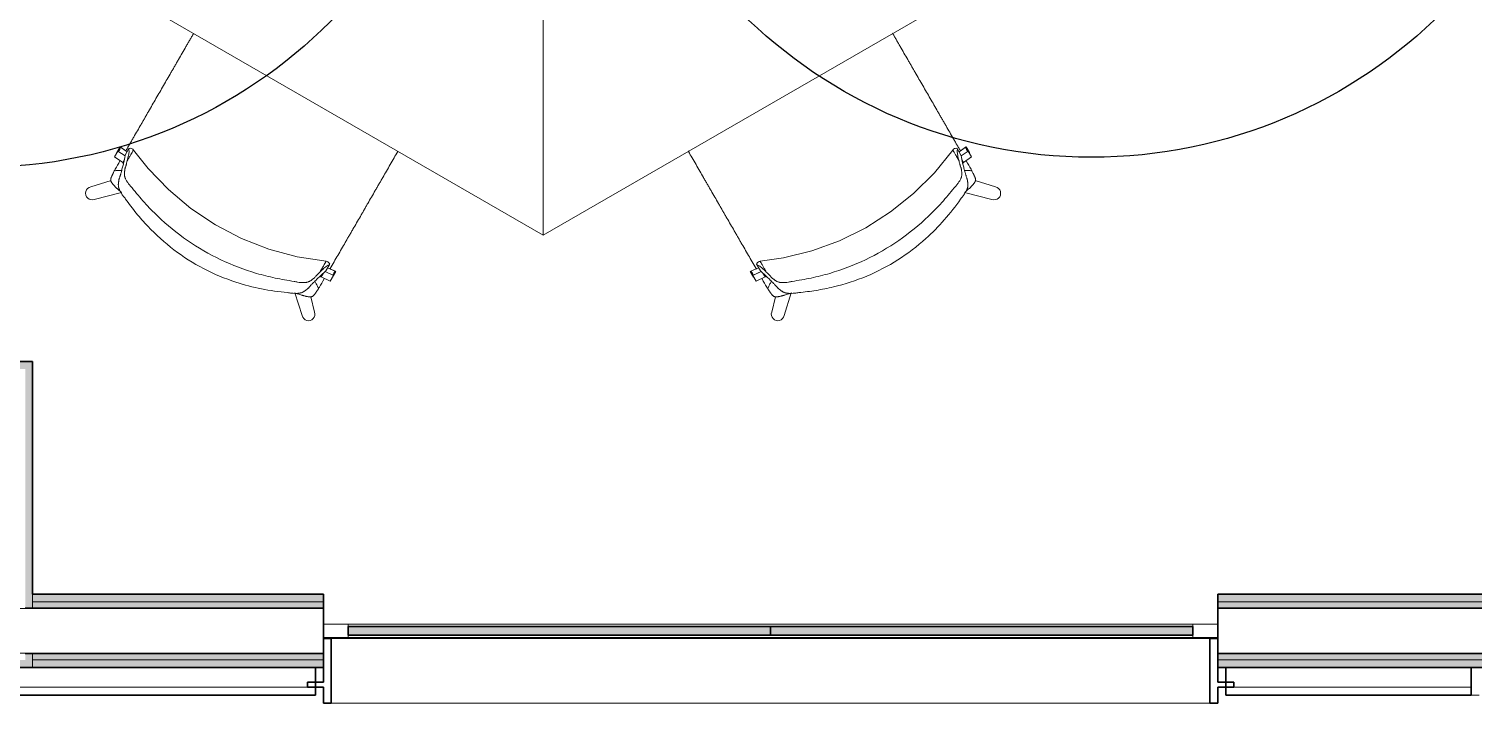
# Model space of a CAD drawing. Header units: millimetres. Extents: x 155920 to 295199, y -4084 to 97293.
# Drawn here: x 170246 to 173152, y 15039 to 16395 of the extents above; entities that cross this region are included whole.
import ezdxf

# ---------------------------------------------------------------- set-up
doc = ezdxf.new("R2010")
doc.units = ezdxf.units.MM
doc.header["$MEASUREMENT"] = 0
for name, color, linetype, lineweight in [('A-GLAZ-CURT', 7, 'CONTINUOUS', 9), ('A-GLAZ-CWMG', 7, 'CONTINUOUS', 9), ('A-WALL', 7, 'CONTINUOUS', 9), ('A-WALL-PATT', 7, 'CONTINUOUS', 25), ('I-FURN', 8, 'CONTINUOUS', 9), ('I-WALL', 7, 'CONTINUOUS', 9)]:
    doc.layers.add(name, color=color, linetype=linetype, lineweight=lineweight)
doc.layers.add('Social Distancing', color=7, linetype='CONTINUOUS')

msp = doc.modelspace()

# ---------------------------------------------------------------- hatches: boundary and pattern name
at = {"layer": 'A-GLAZ-CURT'}
for points in [[(171738.1, 15175.3), (171738.1, 15192.8), (170888.1, 15192.8), (170888.1, 15175.3), (171094.4, 15175.3)], [(172588.1, 15175.3), (172588.1, 15192.8), (171738.1, 15192.8), (171738.1, 15175.3), (171944.4, 15175.3)]]:
    msp.add_hatch(color=256, dxfattribs=at).paths.add_polyline_path(points, flags=0)
at = {"layer": 'A-WALL-PATT', "lineweight": 5}
msp.add_hatch(color=256, dxfattribs=at).paths.add_polyline_path([(170238.1, 15711.1), (170253.1, 15711.1), (170253.1, 15726.1), (165708.1, 15726.1), (165708.1, 15711.1), (169898.4, 15711.1)], flags=0)
at = {"layer": 'A-WALL-PATT', "lineweight": 9}
h = msp.add_hatch(color=256, dxfattribs=at)
h.paths.add_polyline_path([(170253.1, 15125.5), (170253.1, 15138), (170238.1, 15138), (170238.1, 15125.5)], flags=0)
h.paths.add_polyline_path([(170253.1, 15230), (170253.1, 15711.1), (170238.1, 15711.1), (170238.1, 15230)], flags=0)
at = {"layer": 'A-WALL-PATT', "lineweight": 5}
h = msp.add_hatch(color=256, dxfattribs=at)
h.paths.add_polyline_path([(175194.7, 15242.5), (175194.7, 15257.5), (172638.1, 15257.5), (172638.1, 15242.5), (174981.5, 15242.5)], flags=0)
h.paths.add_polyline_path([(170496.4, 15242.5), (170838.1, 15242.5), (170838.1, 15257.5), (170253.1, 15257.5), (170253.1, 15242.5)], flags=0)
h = msp.add_hatch(color=256, dxfattribs=at)
h.paths.add_polyline_path([(174682.5, 15230), (175194.7, 15230), (175194.7, 15242.5), (172638.1, 15242.5), (172638.1, 15230)], flags=0)
h.paths.add_polyline_path([(170838.1, 15230), (170838.1, 15242.5), (170253.1, 15242.5), (170253.1, 15230), (170496.4, 15230)], flags=0)
at = {"layer": 'A-WALL-PATT', "lineweight": 9}
msp.add_hatch(color=256, dxfattribs=at).paths.add_polyline_path([(166310.3, 15110.5), (170253.1, 15110.5), (170253.1, 15125.5), (165708.1, 15125.5), (165708.1, 15110.5), (166011.3, 15110.5)], flags=0)
at = {"layer": 'A-WALL-PATT', "lineweight": 5}
h = msp.add_hatch(color=256, dxfattribs=at)
h.paths.add_polyline_path([(174981.5, 15125.5), (175194.7, 15125.5), (175194.7, 15138), (172638.1, 15138), (172638.1, 15125.5), (174682.5, 15125.5)], flags=0)
h.paths.add_polyline_path([(170496.4, 15125.5), (170838.1, 15125.5), (170838.1, 15138), (170253.1, 15138), (170253.1, 15125.5)], flags=0)
at = {"layer": 'A-WALL-PATT', "lineweight": 9}
h = msp.add_hatch(color=256, dxfattribs=at)
h.paths.add_polyline_path([(174682.5, 15110.5), (175194.7, 15110.5), (175194.7, 15125.5), (172638.1, 15125.5), (172638.1, 15110.5)], flags=0)
h.paths.add_polyline_path([(170838.1, 15110.5), (170838.1, 15125.5), (170253.1, 15125.5), (170253.1, 15110.5), (170496.4, 15110.5)], flags=0)

# ---------------------------------------------------------------- linework, layer by layer
at = {"layer": 'A-GLAZ-CURT', "lineweight": 30}
for p, q in [((171738.1, 15192.8), (170888.1, 15192.8)), ((170888.1, 15192.8), (170888.1, 15175.3)), ((170888.1, 15175.3), (171738.1, 15175.3)), ((171738.1, 15175.3), (171738.1, 15192.8)), ((172588.1, 15192.8), (171738.1, 15192.8)), ((171738.1, 15192.8), (171738.1, 15175.3)), ((171738.1, 15175.3), (172588.1, 15175.3)), ((172588.1, 15175.3), (172588.1, 15192.8))]:
    msp.add_line(p, q, dxfattribs=at)
at = {"layer": 'A-GLAZ-CWMG', "lineweight": 20}
for p, q in [((170888.1, 15197.5), (170838.1, 15197.5)), ((170838.1, 15197.5), (170838.1, 15170.5)), ((170888.1, 15170.5), (170888.1, 15197.5)), ((170838.1, 15170.5), (170888.1, 15170.5))]:
    msp.add_line(p, q, dxfattribs=at)
at = {"layer": 'A-GLAZ-CWMG'}
for p, q in [((171738.1, 15197.5), (170888.1, 15197.5)), ((172588.1, 15197.5), (171738.1, 15197.5)), ((171738.1, 15170.5), (170888.1, 15170.5)), ((172588.1, 15170.5), (171738.1, 15170.5))]:
    msp.add_line(p, q, dxfattribs=at)
at = {"layer": 'A-GLAZ-CWMG', "lineweight": 20, "extrusion": (0, 0, -1)}
for p, q in [((172638.1, 15197.5), (172588.1, 15197.5)), ((172588.1, 15197.5), (172588.1, 15170.5)), ((172638.1, 15170.5), (172638.1, 15197.5)), ((172588.1, 15170.5), (172638.1, 15170.5))]:
    msp.add_line(p, q, dxfattribs=at)
at = {"layer": 'A-WALL'}
for p, q in [((170238.1, 15230), (170253.1, 15230)), ((170253.1, 15257.5), (170253.1, 15242.5)), ((170838.1, 15242.5), (170253.1, 15242.5)), ((170253.1, 15242.5), (170253.1, 15230)), ((170838.1, 15230), (170253.1, 15230)), ((175194.7, 15242.5), (172638.1, 15242.5)), ((175194.7, 15230), (172638.1, 15230)), ((170223.1, 15229), (170253.1, 15229)), ((170838.1, 15229), (170253.1, 15229)), ((175194.7, 15229), (172638.1, 15229)), ((170854.1, 15168.5), (172622.1, 15168.5)), ((170223.1, 15139), (170253.1, 15139)), ((170238.1, 15138), (170253.1, 15138)), ((170838.1, 15139), (170253.1, 15139)), ((170838.1, 15138), (170253.1, 15138)), ((170253.1, 15138), (170253.1, 15125.5)), ((170253.1, 15110.5), (170253.1, 15125.5)), ((170838.1, 15125.5), (170253.1, 15125.5)), ((170253.1, 15125.5), (170253.1, 15110.5)), ((175194.7, 15139), (172638.1, 15139)), ((175194.7, 15138), (172638.1, 15138)), ((175194.7, 15125.5), (172638.1, 15125.5)), ((170822.1, 15070.5), (170148.3, 15070.5)), ((173148.3, 15070.5), (172654.1, 15070.5)), ((170854.1, 15038.5), (172622.1, 15038.5))]:
    msp.add_line(p, q, dxfattribs=at)
at = {"layer": 'A-WALL', "lineweight": 30}
for p, q in [((170854.1, 15168.5), (170838.1, 15168.5)), ((170838.1, 15168.5), (170838.1, 15080.5)), ((170854.1, 15038.5), (170854.1, 15168.5)), ((172638.1, 15168.5), (172622.1, 15168.5)), ((172622.1, 15168.5), (172622.1, 15038.5)), ((172638.1, 15080.5), (172638.1, 15168.5)), ((170838.1, 15080.5), (170806.1, 15080.5)), ((170806.1, 15080.5), (170806.1, 15070.5)), ((170806.1, 15070.5), (170838.1, 15070.5)), ((170838.1, 15070.5), (170838.1, 15038.5)), ((172670.1, 15080.5), (172638.1, 15080.5)), ((172638.1, 15038.5), (172638.1, 15070.5)), ((172638.1, 15070.5), (172670.1, 15070.5)), ((172670.1, 15070.5), (172670.1, 15080.5)), ((170838.1, 15038.5), (170854.1, 15038.5)), ((172622.1, 15038.5), (172638.1, 15038.5))]:
    msp.add_line(p, q, dxfattribs=at)
at = {"layer": 'I-FURN'}
for p, q in [((171280.3, 15979.8), (171280.3, 16784.5)), ((171280.3, 16784.5), (171280.3, 15979.8)), ((170284.3, 16554.8), (171280.3, 15979.8)), ((171280.3, 15979.8), (172276.2, 16554.9)), ((170418.1, 16137.8), (170424.7, 16149.3)), ((170434.6, 16126.6), (170418.1, 16137.8)), ((170429.3, 16157.9), (170422.6, 16146.3)), ((170424.7, 16149.3), (170439.2, 16139.6)), ((170443.2, 16147.5), (170429.3, 16157.9)), ((170443.2, 16147.6), (170430.1, 16157.4)), ((170437.6, 16131.7), (170434.6, 16126.6)), ((170439.5, 16141.1), (170446.3, 16152.9)), ((170449.5, 16154.9), (170447.3, 16154.7)), ((170451.7, 16154.5), (170449.5, 16154.9)), ((170453.1, 16153.9), (170451.7, 16154.5)), ((170454.7, 16152.9), (170453.1, 16153.9)), ((170456, 16151.5), (170454.7, 16152.9)), ((170485.3, 16114.4), (170456, 16151.5)), ((172104.8, 16151.5), (172067.7, 16105.5)), ((172106.3, 16153), (172104.8, 16151.5)), ((172108.3, 16154.2), (172106.3, 16153)), ((172109.7, 16154.6), (172108.3, 16154.2)), ((172111.6, 16154.9), (172109.7, 16154.6)), ((172113.5, 16154.7), (172111.6, 16154.9)), ((172114.5, 16152.9), (172121.3, 16141.1)), ((172131.5, 16157.9), (172117.6, 16147.5)), ((172130.7, 16157.4), (172117.6, 16147.6)), ((172121.6, 16139.6), (172136, 16149.3)), ((172126.1, 16126.6), (172123.2, 16131.7)), ((172142.7, 16137.8), (172126.1, 16126.6)), ((172138.1, 16146.3), (172131.5, 16157.9)), ((172136, 16149.3), (172142.7, 16137.8)), ((170436.9, 16128.7), (170435.4, 16126.1)), ((170526.3, 16071.8), (170485.3, 16114.4)), ((172067.7, 16105.5), (172025.8, 16063.8)), ((172125.3, 16126.1), (172123.8, 16128.7)), ((170410.9, 16090), (170370, 16077.2)), ((172190.7, 16077.2), (172149.9, 16090)), ((170377.1, 16052), (170432.1, 16065.9)), ((170571.6, 16033.8), (170526.3, 16071.8)), ((172025.8, 16063.8), (171979.6, 16026.8)), ((172128.7, 16065.9), (172183.6, 16052)), ((170620.8, 16001), (170571.6, 16033.8)), ((171979.6, 16026.8), (171929.8, 15995.1)), ((170673.2, 15973.7), (170620.8, 16001)), ((171929.8, 15995.1), (171876.7, 15968.9)), ((170728.3, 15952.2), (170673.2, 15973.7)), ((171876.7, 15968.9), (171821.2, 15948.6)), ((170785.4, 15936.8), (170728.3, 15952.2)), ((170843.8, 15927.6), (170785.4, 15936.8)), ((170843.8, 15927.6), (170845.6, 15927.2)), ((170845.6, 15927.2), (170847.3, 15926.3)), ((171713, 15925.9), (171714.9, 15927.1)), ((171714.9, 15927.1), (171717, 15927.6)), ((171763.8, 15934.4), (171717, 15927.6)), ((171821.2, 15948.6), (171763.8, 15934.4)), ((170832.9, 15896.7), (170835.9, 15901.8)), ((170833.7, 15896.2), (170838.1, 15903.8)), ((170841.8, 15907), (170858.3, 15899)), ((170841.9, 15907.1), (170857.5, 15899.5)), ((170843, 15908.1), (170849.8, 15919.9)), ((170863.4, 15907.2), (170846.6, 15914.4)), ((170862.6, 15907.7), (170846.7, 15914.5)), ((170847.3, 15926.3), (170848.5, 15925.4)), ((170848.5, 15925.4), (170849.9, 15923.6)), ((170849.9, 15923.6), (170850.9, 15921.7)), ((170858.3, 15899), (170851.6, 15887.4)), ((170856.8, 15895.7), (170863.4, 15907.2)), ((171714.1, 15914.4), (171697.3, 15907.2)), ((171697.3, 15907.2), (171704, 15895.7)), ((171714.1, 15914.5), (171698.2, 15907.7)), ((171702.5, 15899), (171719, 15907)), ((171709.1, 15887.4), (171702.5, 15899)), ((171703.3, 15899.5), (171718.9, 15907.1)), ((171709.9, 15921.7), (171710.7, 15923.4)), ((171710.7, 15923.4), (171711.8, 15924.9)), ((171710.9, 15919.9), (171717.8, 15908.1)), ((171711.8, 15924.9), (171713, 15925.9)), ((171722.7, 15903.8), (171727.1, 15896.2)), ((171724.9, 15901.8), (171727.9, 15896.7)), ((170851.6, 15887.4), (170833.7, 15896.2)), ((171727.1, 15896.2), (171709.1, 15887.4)), ((170781, 15863.8), (170795.3, 15818.3)), ((170820.4, 15825.5), (170812.7, 15856.2)), ((171748.1, 15856.2), (171740.4, 15825.5)), ((171765.5, 15818.3), (171779.8, 15863.8))]:
    msp.add_line(p, q, dxfattribs=at)
for centre, start, end in [((170372.8, 16064.4), 101.9662, 289.5824), ((172188, 16064.4), 250.4176, 78.0338), ((170808.1, 15821.1), 191.9896, 19.6059), ((171752.7, 15821.1), 160.3941, 348.0104)]:
    msp.add_arc(centre, 13.1, start, end, dxfattribs=at)
for centre, major_axis, start_param, end_param in [((170405.7, 16149.9), (15.1, -8.7), 0.238848, 0.322489), ((170412.3, 16161.5), (15.1, -8.7), 6.026179, 6.605675), ((170413.1, 16161), (15.1, -8.7), 6.026179, 6.605675), ((172147.6, 16161), (-15.1, -8.7), 5.960696, 6.540192), ((172148.4, 16161.5), (-15.1, -8.7), 5.960696, 6.540192), ((172155.1, 16149.9), (-15.1, -8.7), 5.960696, 6.044337), ((170874.2, 15894.8), (15.1, -8.7), 2.819103, 3.398599), ((170875, 15894.3), (15.1, -8.7), 2.819103, 3.398599), ((171685.8, 15894.3), (-15.1, -8.7), 2.884586, 3.464082), ((171686.6, 15894.8), (-15.1, -8.7), 2.884586, 3.464082)]:
    msp.add_ellipse(centre, major_axis=major_axis, ratio=0.978487, start_param=start_param, end_param=end_param, dxfattribs=at)
for points, knots in [([(170440.3, 16149.4), (170440.6, 16149.8), (170442.1, 16152.5), (170445, 16157.4), (170448.9, 16164.2), (170452.8, 16170.9), (170457.8, 16179.7), (170464, 16190.4), (170470.1, 16201), (170475.1, 16209.5), (170478.8, 16216.1), (170482.7, 16222.7), (170487.7, 16231.4), (170493.9, 16242.2), (170501.3, 16255.1), (170508.9, 16268.2), (170516.5, 16281.3), (170524, 16294.3), (170530.2, 16305.1), (170535.3, 16313.8), (170539.1, 16320.4), (170542.9, 16327.1), (170547.9, 16335.7), (170554.2, 16346.5), (170560.4, 16357.3), (170565.4, 16366.1), (170569.3, 16372.7), (170573.1, 16379.3), (170575.6, 16383.7), (170577, 16386), (170577, 16386.2)], [-0.8966123, -0.8966123, -0.8966123, -0.8966123, -0.8928571, -0.875, -0.8571429, -0.8392857, -0.8214286, -0.7857143, -0.75, -0.7321429, -0.7142857, -0.6964286, -0.6785714, -0.6428571, -0.6071429, -0.5714286, -0.5357143, -0.5, -0.4642857, -0.4464286, -0.4285714, -0.4107143, -0.3928571, -0.3571429, -0.3214286, -0.3035714, -0.2857143, -0.2678571, -0.25, -0.2488464, -0.2488464, -0.2488464, -0.2488464]), ([(171983.7, 16386.3), (171983.8, 16386.1), (171985.1, 16383.8), (171987.7, 16379.3), (171991.5, 16372.7), (171995.3, 16366.1), (172000.4, 16357.3), (172006.6, 16346.5), (172012.8, 16335.7), (172017.9, 16327.1), (172021.7, 16320.4), (172025.5, 16313.8), (172030.5, 16305.1), (172036.8, 16294.3), (172044.3, 16281.3), (172051.9, 16268.2), (172059.4, 16255.1), (172066.9, 16242.2), (172073.1, 16231.4), (172078.1, 16222.7), (172081.9, 16216.1), (172085.7, 16209.5), (172090.7, 16201), (172096.8, 16190.4), (172103, 16179.7), (172108, 16170.9), (172111.9, 16164.2), (172115.8, 16157.4), (172118.6, 16152.5), (172120.2, 16149.8), (172120.5, 16149.4)], [-0.7515277, -0.7515277, -0.7515277, -0.7515277, -0.75, -0.7321429, -0.7142857, -0.6964286, -0.6785714, -0.6428571, -0.6071429, -0.5892857, -0.5714286, -0.5535714, -0.5357143, -0.5, -0.4642857, -0.4285714, -0.3928571, -0.3571429, -0.3214286, -0.3035714, -0.2857143, -0.2678571, -0.25, -0.2142857, -0.1785714, -0.1607143, -0.1428571, -0.125, -0.1071429, -0.1033877, -0.1033877, -0.1033877, -0.1033877]), ([(170440.3, 16052.8), (170438.5, 16054.8), (170435.3, 16058.8), (170432.2, 16063.5), (170430.1, 16067), (170428.7, 16069.7), (170427.8, 16071.8), (170427.2, 16073.2), (170426.9, 16074), (170426.7, 16074.6), (170426.5, 16075.2), (170426.3, 16075.9), (170425.9, 16077.3), (170425.6, 16079.1), (170425.5, 16081.1), (170425.6, 16083.1), (170425.8, 16084.9), (170426, 16086.7), (170426.2, 16088.1), (170426.4, 16089.1), (170426.4, 16089.6), (170426.5, 16090), (170426.5, 16090.4), (170426.6, 16091), (170426.8, 16091.9), (170427, 16093.1), (170427.4, 16094.4), (170428, 16096.1), (170428.6, 16097.7), (170429.2, 16099.3), (170429.6, 16100.6), (170429.9, 16101.8), (170430.4, 16103.5), (170431.2, 16106.5), (170432.3, 16110.5), (170433.5, 16115), (170434.6, 16119.2), (170435.7, 16123.3), (170436.6, 16127.1), (170437.4, 16130.6), (170437.8, 16132.7), (170438, 16133.7)], [0, 0, 0, 0, 0.035714, 0.071429, 0.089286, 0.107143, 0.125, 0.133929, 0.138393, 0.142857, 0.147321, 0.151786, 0.160714, 0.178571, 0.196429, 0.214286, 0.232143, 0.25, 0.267857, 0.276786, 0.28125, 0.285714, 0.290179, 0.294643, 0.303571, 0.321429, 0.339286, 0.357143, 0.392857, 0.410714, 0.428571, 0.446429, 0.464286, 0.5, 0.571429, 0.642857, 0.714286, 0.785714, 0.857143, 0.928571, 1, 1, 1, 1]), ([(170443.5, 16129.9), (170445, 16132.5), (170447.7, 16137.2), (170450.9, 16142.7), (170453.3, 16146.8), (170454.6, 16149.1), (170455.3, 16150.3), (170455.7, 16151), (170455.9, 16151.4), (170456, 16151.5), (170456, 16151.5)], [0, 0, 0, 0, 0.1111111, 0.2222222, 0.3333333, 0.4444444, 0.5, 0.5555556, 0.6111111, 0.6625707, 0.6625707, 0.6625707, 0.6625707]), ([(170988.1, 16148.9), (170988.1, 16148.8), (170985.5, 16144.4), (170980.4, 16135.5), (170972.7, 16122.2), (170965.2, 16109.1), (170958.9, 16098.2), (170953.8, 16089.4), (170950, 16082.8), (170946.2, 16076.2), (170941.2, 16067.5), (170935, 16056.8), (170928.8, 16046.1), (170923.8, 16037.5), (170920.1, 16031), (170916.3, 16024.4), (170911.3, 16015.7), (170905.1, 16005), (170898.8, 15994.2), (170893.8, 15985.4), (170889.9, 15978.8), (170886.1, 15972.1), (170881.1, 15963.4), (170874.8, 15952.6), (170867.3, 15939.6), (170859.6, 15926.2), (170854.2, 15916.9), (170851.4, 15912.1), (170851.2, 15911.7)], [-0.7507659, -0.7507659, -0.7507659, -0.7507659, -0.75, -0.7142857, -0.6785714, -0.6428571, -0.6071429, -0.5892857, -0.5714286, -0.5535714, -0.5357143, -0.5, -0.4642857, -0.4464286, -0.4285714, -0.4107143, -0.3928571, -0.3571429, -0.3214286, -0.3035714, -0.2857143, -0.2678571, -0.25, -0.2142857, -0.1785714, -0.1428571, -0.1071429, -0.103964, -0.103964, -0.103964, -0.103964]), ([(171709.6, 15911.7), (171709.4, 15912.1), (171706.6, 15916.9), (171701.2, 15926.2), (171693.5, 15939.6), (171686, 15952.6), (171679.7, 15963.4), (171674.7, 15972.1), (171670.9, 15978.8), (171667, 15985.4), (171662, 15994.2), (171655.7, 16005), (171649.5, 16015.7), (171644.5, 16024.4), (171640.7, 16031), (171636.9, 16037.5), (171632, 16046.1), (171625.8, 16056.8), (171619.6, 16067.5), (171614.6, 16076.2), (171610.8, 16082.8), (171607, 16089.4), (171601.9, 16098.2), (171595.6, 16109.1), (171588.1, 16122.2), (171580.4, 16135.5), (171575.2, 16144.4), (171572.7, 16148.9), (171572.6, 16149)], [-0.896036, -0.896036, -0.896036, -0.896036, -0.8928571, -0.8571429, -0.8214286, -0.7857143, -0.75, -0.7321429, -0.7142857, -0.6964286, -0.6785714, -0.6428571, -0.6071429, -0.5892857, -0.5714286, -0.5535714, -0.5357143, -0.5, -0.4642857, -0.4464286, -0.4285714, -0.4107143, -0.3928571, -0.3571429, -0.3214286, -0.2857143, -0.25, -0.2489174, -0.2489174, -0.2489174, -0.2489174]), ([(172104.8, 16151.5), (172104.8, 16151.5), (172104.9, 16151.4), (172105.1, 16150.9), (172105.6, 16150.2), (172106.6, 16148.4), (172108.5, 16145), (172112.1, 16138.8), (172115.4, 16133.2), (172117.3, 16129.9)], [0.3374293, 0.3374293, 0.3374293, 0.3374293, 0.3888889, 0.4444444, 0.5138889, 0.5833333, 0.7222222, 0.8611111, 1, 1, 1, 1]), ([(172122.8, 16133.7), (172123.1, 16131.7), (172123.8, 16128.4), (172125.1, 16123.3), (172126.2, 16119.2), (172127.3, 16115), (172128.5, 16110.5), (172129.6, 16106.5), (172130.5, 16103.1), (172131.1, 16101), (172131.6, 16099.3), (172132.2, 16097.7), (172132.8, 16096.1), (172133.4, 16094.4), (172133.7, 16093.1), (172134, 16091.9), (172134.2, 16091), (172134.2, 16090.4), (172134.3, 16090), (172134.3, 16089.6), (172134.4, 16089.1), (172134.5, 16088.1), (172134.8, 16086.7), (172135, 16084.9), (172135.2, 16083.1), (172135.3, 16081.1), (172135.1, 16079.1), (172134.9, 16077.3), (172134.5, 16075.9), (172134.3, 16075.2), (172134.1, 16074.6), (172133.9, 16074), (172133.6, 16073.2), (172133, 16071.8), (172132.1, 16069.7), (172130.7, 16067), (172128.6, 16063.5), (172125.4, 16058.8), (172122.3, 16054.8), (172120.5, 16052.8)], [0, 0, 0, 0, 0.142857, 0.214286, 0.285714, 0.357143, 0.428571, 0.5, 0.535714, 0.571429, 0.589286, 0.607143, 0.642857, 0.660714, 0.678571, 0.696429, 0.705357, 0.709821, 0.714286, 0.71875, 0.723214, 0.732143, 0.75, 0.767857, 0.785714, 0.803571, 0.821429, 0.839286, 0.848214, 0.852679, 0.857143, 0.861607, 0.866071, 0.875, 0.892857, 0.910714, 0.928571, 0.964286, 1, 1, 1, 1]), ([(170431.7, 16066), (170429.9, 16067.6), (170427.1, 16070.2), (170423.8, 16073.3), (170421.9, 16075), (170420.6, 16076.3), (170419.4, 16077.6), (170418.2, 16078.7), (170417.1, 16079.9), (170415.8, 16081.2), (170414.6, 16082.6), (170413.5, 16084), (170412.6, 16085.2), (170412, 16086.1), (170411.6, 16086.8), (170411.2, 16087.5), (170410.8, 16088.5), (170410.4, 16089.8), (170410.2, 16091.3), (170410.3, 16092.6), (170410.5, 16093.9), (170410.9, 16095.2), (170411.3, 16096.4), (170411.7, 16097.2), (170411.9, 16097.7), (170412, 16098.1), (170412.2, 16098.4), (170412.4, 16098.9), (170412.7, 16099.7), (170413.3, 16100.8), (170413.8, 16101.9), (170414.2, 16102.9), (170414.6, 16103.6), (170414.9, 16104.3), (170415.4, 16105.3), (170416.3, 16107.1), (170417.1, 16108.5), (170417.5, 16109.5)], [0, 0, 0, 0, 0.125, 0.1875, 0.21875, 0.25, 0.28125, 0.3125, 0.34375, 0.375, 0.40625, 0.4375, 0.46875, 0.484375, 0.5, 0.515625, 0.53125, 0.5625, 0.59375, 0.625, 0.65625, 0.6875, 0.71875, 0.734375, 0.742188, 0.75, 0.757812, 0.765625, 0.78125, 0.8125, 0.84375, 0.859375, 0.875, 0.890625, 0.90625, 0.9375, 1, 1, 1, 1]), ([(170432.7, 16110.4), (170432.3, 16110.4), (170429.6, 16110.6), (170424.7, 16110.5), (170420, 16109.9), (170417.5, 16109.5)], [0.93933321, 0.93933321, 0.93933321, 0.93933321, 0.94444444, 0.97222222, 1, 1, 1, 1]), ([(170434.6, 16126.7), (170434.8, 16126.2), (170435.2, 16125.4), (170435.6, 16124.5), (170435.8, 16124.1)], [-0.8741323, -0.8741323, -0.8741323, -0.8741323, -0.6666667, -0.4718724, -0.4718724, -0.4718724, -0.4718724]), ([(170443.5, 16129.9), (170443.1, 16128.3), (170442.5, 16125.9), (170441.8, 16123.2), (170441.3, 16121.6), (170441, 16120.4), (170440.7, 16119.2), (170440.2, 16117.8), (170439.6, 16116.4), (170439.2, 16115), (170438.9, 16113.8), (170438.6, 16112.7), (170438.5, 16111.9), (170438.5, 16111.4), (170438.4, 16111), (170438.4, 16110.7), (170438.4, 16110.1), (170438.3, 16109.2), (170438.1, 16107.8), (170437.9, 16106), (170437.8, 16104.2), (170437.8, 16102.2), (170437.9, 16100.1), (170438.3, 16098.3), (170438.6, 16097), (170438.9, 16096.3), (170439.1, 16095.7), (170439.3, 16095.1), (170439.6, 16094.4), (170440.3, 16093), (170441.3, 16091), (170442.7, 16088.5), (170444.9, 16085.2), (170448.2, 16080.8), (170451.5, 16077.2), (170453.3, 16075.4)], [0, 0, 0, 0, 0.125, 0.1875, 0.21875, 0.25, 0.28125, 0.3125, 0.375, 0.40625, 0.4375, 0.46875, 0.484375, 0.492188, 0.5, 0.507812, 0.515625, 0.53125, 0.5625, 0.59375, 0.625, 0.65625, 0.6875, 0.71875, 0.734375, 0.742188, 0.75, 0.757812, 0.765625, 0.78125, 0.8125, 0.84375, 0.875, 0.9375, 1, 1, 1, 1]), ([(172107.5, 16075.4), (172109.3, 16077.2), (172112.6, 16080.8), (172115.9, 16085.2), (172118.1, 16088.5), (172119.5, 16091), (172120.5, 16093), (172121.1, 16094.4), (172121.5, 16095.1), (172121.7, 16095.7), (172121.9, 16096.3), (172122.2, 16097), (172122.5, 16098.3), (172122.9, 16100.1), (172123, 16102.2), (172123, 16104.2), (172122.9, 16106), (172122.7, 16107.8), (172122.5, 16109.2), (172122.4, 16110.1), (172122.4, 16110.7), (172122.3, 16111), (172122.3, 16111.4), (172122.2, 16111.9), (172122.1, 16112.7), (172121.9, 16113.8), (172121.6, 16115), (172121.1, 16116.4), (172120.6, 16117.8), (172120.1, 16119.2), (172119.8, 16120.4), (172119.4, 16121.6), (172119, 16123.2), (172118.3, 16125.9), (172117.7, 16128.3), (172117.3, 16129.9)], [0, 0, 0, 0, 0.0625, 0.125, 0.15625, 0.1875, 0.21875, 0.234375, 0.242188, 0.25, 0.257812, 0.265625, 0.28125, 0.3125, 0.34375, 0.375, 0.40625, 0.4375, 0.46875, 0.484375, 0.492188, 0.5, 0.507812, 0.515625, 0.53125, 0.5625, 0.59375, 0.625, 0.6875, 0.71875, 0.75, 0.78125, 0.8125, 0.875, 1, 1, 1, 1]), ([(172125, 16124.1), (172125.2, 16124.5), (172125.6, 16125.4), (172125.9, 16126.2), (172126.1, 16126.7)], [-0.5281276, -0.5281276, -0.5281276, -0.5281276, -0.3333333, -0.1258677, -0.1258677, -0.1258677, -0.1258677]), ([(172143.2, 16109.5), (172140.8, 16109.9), (172136.1, 16110.5), (172131.1, 16110.6), (172128.5, 16110.4), (172128.1, 16110.4)], [0, 0, 0, 0, 0.02777778, 0.05555556, 0.06066679, 0.06066679, 0.06066679, 0.06066679]), ([(172143.2, 16109.5), (172143.7, 16108.5), (172144.5, 16107.1), (172145.3, 16105.3), (172145.8, 16104.3), (172146.2, 16103.6), (172146.5, 16102.9), (172147, 16101.9), (172147.5, 16100.8), (172148, 16099.7), (172148.4, 16098.9), (172148.6, 16098.4), (172148.8, 16098.1), (172148.9, 16097.7), (172149.1, 16097.2), (172149.4, 16096.4), (172149.9, 16095.2), (172150.2, 16093.9), (172150.5, 16092.6), (172150.5, 16091.3), (172150.4, 16089.8), (172150, 16088.5), (172149.5, 16087.5), (172149.2, 16086.8), (172148.8, 16086.1), (172148.2, 16085.2), (172147.3, 16084), (172146.2, 16082.6), (172144.9, 16081.2), (172143.7, 16079.9), (172142.6, 16078.7), (172141.4, 16077.6), (172140.2, 16076.3), (172138.8, 16075), (172137, 16073.3), (172133.7, 16070.2), (172130.8, 16067.6), (172129.1, 16066)], [0, 0, 0, 0, 0.0625, 0.09375, 0.109375, 0.125, 0.140625, 0.15625, 0.1875, 0.21875, 0.234375, 0.242188, 0.25, 0.257812, 0.265625, 0.28125, 0.3125, 0.34375, 0.375, 0.40625, 0.4375, 0.46875, 0.484375, 0.5, 0.515625, 0.53125, 0.5625, 0.59375, 0.625, 0.65625, 0.6875, 0.71875, 0.75, 0.78125, 0.8125, 0.875, 1, 1, 1, 1]), ([(170453.3, 16075.4), (170461.2, 16065.2), (170477.7, 16045.4), (170513.6, 16008.5), (170563.6, 15967.7), (170630.7, 15928.9), (170691.1, 15906), (170741.1, 15893.4), (170766.4, 15889), (170779.2, 15887.2)], [-1, -1, -1, -1, -0.9, -0.8, -0.6, -0.4, -0.2, -0.1, 0, 0, 0, 0]), ([(171781.6, 15887.2), (171794.4, 15889), (171819.7, 15893.4), (171869.7, 15906), (171930, 15928.9), (171997.1, 15967.7), (172047.1, 16008.5), (172083.1, 16045.4), (172099.6, 16065.2), (172107.5, 16075.4)], [-1, -1, -1, -1, -0.9, -0.8, -0.6, -0.4, -0.2, -0.1, 0, 0, 0, 0]), ([(170766.1, 15864.6), (170748.5, 15866.2), (170713.4, 15871.2), (170656.3, 15886), (170596.1, 15910.9), (170536.2, 15949.1), (170492.4, 15988.8), (170461.3, 16024.3), (170447, 16043.1), (170440.3, 16052.8)], [-1, -1, -1, -1, -0.863636, -0.727273, -0.545455, -0.363636, -0.181818, -0.090909, 0, 0, 0, 0]), ([(172120.5, 16052.8), (172110.3, 16038.3), (172088.5, 16010.4), (172047.1, 15968.3), (171995.4, 15928.7), (171932.4, 15895.9), (171876.1, 15877.9), (171829.8, 15868.6), (171806.4, 15865.7), (171794.7, 15864.6)], [-1, -1, -1, -1, -0.863636, -0.727273, -0.545455, -0.363636, -0.181818, -0.090909, 0, 0, 0, 0]), ([(170843.8, 15927.6), (170843.8, 15927.6), (170843.7, 15927.5), (170843.4, 15927.1), (170843, 15926.3), (170842, 15924.5), (170840, 15921.2), (170836.4, 15914.9), (170833.2, 15909.3), (170831.3, 15906)], [0.3374293, 0.3374293, 0.3374293, 0.3374293, 0.3888889, 0.4444444, 0.5138889, 0.5833333, 0.7222222, 0.8611111, 1, 1, 1, 1]), ([(171729.5, 15906), (171728, 15908.6), (171725.3, 15913.3), (171722.1, 15918.8), (171719.7, 15922.9), (171718.4, 15925.2), (171717.7, 15926.4), (171717.3, 15927.1), (171717.1, 15927.5), (171717, 15927.6), (171717, 15927.6)], [0, 0, 0, 0, 0.1111111, 0.2222222, 0.3333333, 0.4444444, 0.5, 0.5555556, 0.6111111, 0.6625707, 0.6625707, 0.6625707, 0.6625707]), ([(170837.3, 15903.1), (170835.8, 15901.8), (170833.3, 15899.6), (170829.5, 15895.9), (170826.5, 15893), (170823.4, 15889.9), (170820.1, 15886.6), (170817.2, 15883.6), (170814.7, 15881.2), (170813.2, 15879.6), (170812, 15878.3), (170810.9, 15877), (170809.8, 15875.7), (170808.6, 15874.3), (170807.6, 15873.3), (170806.7, 15872.5), (170806, 15871.9), (170805.6, 15871.6), (170805.3, 15871.3), (170804.9, 15871.1), (170804.5, 15870.8), (170803.7, 15870.2), (170802.6, 15869.3), (170801.2, 15868.2), (170799.7, 15867.1), (170798.1, 15866.1), (170796.2, 15865.1), (170794.5, 15864.5), (170793.2, 15864.1), (170792.4, 15863.9), (170791.8, 15863.8), (170791.2, 15863.7), (170790.3, 15863.5), (170788.8, 15863.3), (170786.5, 15863.1), (170783.6, 15862.9), (170779.4, 15863), (170773.8, 15863.4), (170768.8, 15864.1), (170766.1, 15864.6)], [0, 0, 0, 0, 0.142857, 0.214286, 0.285714, 0.357143, 0.428571, 0.5, 0.535714, 0.571429, 0.589286, 0.607143, 0.642857, 0.660714, 0.678571, 0.696429, 0.705357, 0.709821, 0.714286, 0.71875, 0.723214, 0.732143, 0.75, 0.767857, 0.785714, 0.803571, 0.821429, 0.839286, 0.848214, 0.852679, 0.857143, 0.861607, 0.866071, 0.875, 0.892857, 0.910714, 0.928571, 0.964286, 1, 1, 1, 1]), ([(170779.2, 15887.2), (170781.7, 15886.6), (170786.4, 15885.6), (170791.9, 15884.9), (170795.9, 15884.6), (170798.7, 15884.6), (170801, 15884.7), (170802.4, 15884.9), (170803.3, 15885), (170803.9, 15885.1), (170804.5, 15885.2), (170805.3, 15885.3), (170806.6, 15885.7), (170808.3, 15886.3), (170810.2, 15887.2), (170811.9, 15888.2), (170813.4, 15889.2), (170814.9, 15890.3), (170816, 15891.1), (170816.7, 15891.7), (170817.2, 15892), (170817.5, 15892.2), (170817.8, 15892.4), (170818.2, 15892.7), (170818.9, 15893.2), (170819.7, 15893.9), (170820.5, 15894.8), (170821.5, 15895.9), (170822.5, 15897.1), (170823.4, 15898.2), (170824.3, 15899.1), (170825.2, 15900), (170826.3, 15901.1), (170828.4, 15903.2), (170830.1, 15904.9), (170831.3, 15906)], [0, 0, 0, 0, 0.0625, 0.125, 0.15625, 0.1875, 0.21875, 0.234375, 0.242188, 0.25, 0.257812, 0.265625, 0.28125, 0.3125, 0.34375, 0.375, 0.40625, 0.4375, 0.46875, 0.484375, 0.492188, 0.5, 0.507812, 0.515625, 0.53125, 0.5625, 0.59375, 0.625, 0.6875, 0.71875, 0.75, 0.78125, 0.8125, 0.875, 1, 1, 1, 1]), ([(171794.7, 15864.6), (171792, 15864.1), (171787, 15863.4), (171781.4, 15863), (171777.2, 15862.9), (171774.3, 15863.1), (171772, 15863.3), (171770.4, 15863.5), (171769.6, 15863.7), (171769, 15863.8), (171768.4, 15863.9), (171767.6, 15864.1), (171766.3, 15864.5), (171764.6, 15865.1), (171762.7, 15866.1), (171761.1, 15867.1), (171759.6, 15868.2), (171758.2, 15869.3), (171757, 15870.2), (171756.3, 15870.8), (171755.8, 15871.1), (171755.5, 15871.3), (171755.2, 15871.6), (171754.8, 15871.9), (171754.1, 15872.5), (171753.2, 15873.3), (171752.2, 15874.3), (171751, 15875.7), (171749.9, 15877), (171748.8, 15878.3), (171747.9, 15879.3), (171747, 15880.2), (171745.8, 15881.5), (171743.6, 15883.6), (171740.7, 15886.6), (171737.4, 15889.9), (171734.3, 15893), (171731.3, 15895.9), (171728.4, 15898.7), (171725.8, 15901.1), (171724.2, 15902.5), (171723.4, 15903.1)], [0, 0, 0, 0, 0.035714, 0.071429, 0.089286, 0.107143, 0.125, 0.133929, 0.138393, 0.142857, 0.147321, 0.151786, 0.160714, 0.178571, 0.196429, 0.214286, 0.232143, 0.25, 0.267857, 0.276786, 0.28125, 0.285714, 0.290179, 0.294643, 0.303571, 0.321429, 0.339286, 0.357143, 0.392857, 0.410714, 0.428571, 0.446429, 0.464286, 0.5, 0.571429, 0.642857, 0.714286, 0.785714, 0.857143, 0.928571, 1, 1, 1, 1]), ([(171729.5, 15906), (171730.7, 15904.9), (171732.4, 15903.2), (171734.5, 15901.1), (171735.6, 15900), (171736.5, 15899.1), (171737.3, 15898.2), (171738.3, 15897.1), (171739.2, 15895.9), (171740.2, 15894.8), (171741.1, 15893.9), (171741.9, 15893.2), (171742.6, 15892.7), (171743, 15892.4), (171743.3, 15892.2), (171743.6, 15892), (171744, 15891.7), (171744.8, 15891.1), (171745.9, 15890.3), (171747.4, 15889.2), (171748.9, 15888.2), (171750.6, 15887.2), (171752.5, 15886.3), (171754.2, 15885.7), (171755.5, 15885.3), (171756.3, 15885.2), (171756.9, 15885.1), (171757.5, 15885), (171758.3, 15884.9), (171759.8, 15884.7), (171762.1, 15884.6), (171764.9, 15884.6), (171768.9, 15884.9), (171774.3, 15885.6), (171779.1, 15886.6), (171781.6, 15887.2)], [0, 0, 0, 0, 0.125, 0.1875, 0.21875, 0.25, 0.28125, 0.3125, 0.375, 0.40625, 0.4375, 0.46875, 0.484375, 0.492188, 0.5, 0.507812, 0.515625, 0.53125, 0.5625, 0.59375, 0.625, 0.65625, 0.6875, 0.71875, 0.734375, 0.742188, 0.75, 0.757812, 0.765625, 0.78125, 0.8125, 0.84375, 0.875, 0.9375, 1, 1, 1, 1]), ([(170828.3, 15872.4), (170827.7, 15871.5), (170826.8, 15870.1), (170825.7, 15868.5), (170825.1, 15867.5), (170824.6, 15866.8), (170824.2, 15866.2), (170823.6, 15865.3), (170822.9, 15864.3), (170822.2, 15863.3), (170821.7, 15862.6), (170821.4, 15862.2), (170821.1, 15861.9), (170820.9, 15861.6), (170820.6, 15861.1), (170820, 15860.5), (170819.2, 15859.5), (170818.3, 15858.5), (170817.3, 15857.7), (170816.1, 15856.9), (170814.7, 15856.4), (170813.5, 15856), (170812.4, 15855.9), (170811.6, 15855.9), (170810.8, 15855.9), (170809.7, 15855.9), (170808.2, 15856.1), (170806.5, 15856.4), (170804.6, 15856.8), (170802.9, 15857.2), (170801.2, 15857.6), (170799.7, 15858), (170798, 15858.4), (170796.2, 15858.9), (170793.8, 15859.7), (170789.4, 15861), (170785.8, 15862.2), (170783.5, 15862.9)], [0, 0, 0, 0, 0.0625, 0.09375, 0.109375, 0.125, 0.140625, 0.15625, 0.1875, 0.21875, 0.234375, 0.242188, 0.25, 0.257812, 0.265625, 0.28125, 0.3125, 0.34375, 0.375, 0.40625, 0.4375, 0.46875, 0.484375, 0.5, 0.515625, 0.53125, 0.5625, 0.59375, 0.625, 0.65625, 0.6875, 0.71875, 0.75, 0.78125, 0.8125, 0.875, 1, 1, 1, 1]), ([(170828.3, 15872.4), (170827.4, 15874.7), (170825.6, 15879.1), (170822.9, 15883.8), (170821.1, 15886.4), (170820.6, 15887.2)], [0, 0, 0, 0, 0.02777778, 0.05555556, 0.06696683, 0.06696683, 0.06696683, 0.06696683]), ([(170830.1, 15896.5), (170830.6, 15896.5), (170831.6, 15896.6), (170832.5, 15896.7), (170832.9, 15896.7)], [-0.5281276, -0.5281276, -0.5281276, -0.5281276, -0.3333333, -0.1189454, -0.1189454, -0.1189454, -0.1189454]), ([(171727.8, 15896.7), (171728.3, 15896.7), (171729.2, 15896.6), (171730.2, 15896.5), (171730.6, 15896.4)], [-0.8810546, -0.8810546, -0.8810546, -0.8810546, -0.6666667, -0.4718724, -0.4718724, -0.4718724, -0.4718724]), ([(171740.2, 15887.2), (171739.6, 15886.4), (171737.9, 15883.8), (171735.2, 15879.1), (171733.4, 15874.7), (171732.5, 15872.4)], [0.93303317, 0.93303317, 0.93303317, 0.93303317, 0.94444444, 0.97222222, 1, 1, 1, 1]), ([(171777.3, 15862.9), (171775, 15862.2), (171771.4, 15861), (171767, 15859.7), (171764.6, 15858.9), (171762.8, 15858.4), (171761.1, 15858), (171759.5, 15857.6), (171757.9, 15857.2), (171756.2, 15856.8), (171754.3, 15856.4), (171752.5, 15856.1), (171751.1, 15855.9), (171750, 15855.9), (171749.2, 15855.9), (171748.4, 15855.9), (171747.3, 15856), (171746, 15856.4), (171744.7, 15856.9), (171743.5, 15857.7), (171742.5, 15858.5), (171741.6, 15859.5), (171740.8, 15860.5), (171740.2, 15861.1), (171739.9, 15861.6), (171739.7, 15861.9), (171739.4, 15862.2), (171739.1, 15862.6), (171738.6, 15863.3), (171737.9, 15864.3), (171737.2, 15865.3), (171736.6, 15866.2), (171736.2, 15866.8), (171735.7, 15867.5), (171735.1, 15868.5), (171734, 15870.1), (171733.1, 15871.5), (171732.5, 15872.4)], [0, 0, 0, 0, 0.125, 0.1875, 0.21875, 0.25, 0.28125, 0.3125, 0.34375, 0.375, 0.40625, 0.4375, 0.46875, 0.484375, 0.5, 0.515625, 0.53125, 0.5625, 0.59375, 0.625, 0.65625, 0.6875, 0.71875, 0.734375, 0.742188, 0.75, 0.757812, 0.765625, 0.78125, 0.8125, 0.84375, 0.859375, 0.875, 0.890625, 0.90625, 0.9375, 1, 1, 1, 1])]:
    msp.add_open_spline(points, degree=3, knots=knots, dxfattribs=at)
for points in [[(170438, 16133.7), (170438.3, 16135), (170438.8, 16137.6), (170439.2, 16140), (170439.5, 16141.1)], [(170446.3, 16152.9), (170446.6, 16152.5), (170447, 16151.5), (170447.2, 16148.9), (170446.9, 16145.3), (170446.1, 16140.9), (170445, 16135.8), (170444.1, 16131.9), (170443.5, 16129.9)], [(170446.9, 16154), (170447.1, 16154.4), (170447.3, 16154.8), (170447.3, 16154.7), (170447, 16154.1), (170446.6, 16153.4), (170446.3, 16152.9)], [(172114.5, 16152.9), (172114.2, 16153.4), (172113.8, 16154.1), (172113.5, 16154.7), (172113.4, 16154.8), (172113.7, 16154.4), (172113.9, 16154)], [(172117.3, 16129.9), (172116.7, 16131.9), (172115.8, 16135.8), (172114.7, 16140.9), (172113.9, 16145.3), (172113.6, 16148.9), (172113.8, 16151.5), (172114.2, 16152.5), (172114.5, 16152.9)], [(172121.3, 16141.1), (172121.5, 16140), (172122, 16137.6), (172122.5, 16135), (172122.8, 16133.7)], [(170417.5, 16109.5), (170417.8, 16110.1), (170418.4, 16111.2), (170419, 16112.4), (170419.3, 16112.9)], [(170419.3, 16112.9), (170422.4, 16118.3), (170425.5, 16123.7), (170428.8, 16129.4)], [(172132, 16129.4), (172135.3, 16123.7), (172138.4, 16118.3), (172141.5, 16112.9)], [(172141.5, 16112.9), (172141.8, 16112.4), (172142.4, 16111.2), (172142.9, 16110.1), (172143.2, 16109.5)], [(170831.3, 15906), (170832.8, 15907.5), (170835.6, 15910.3), (170839.5, 15913.7), (170843, 15916.6), (170845.9, 15918.7), (170848.2, 15919.8), (170849.4, 15920), (170849.8, 15919.9)], [(170843, 15908.1), (170842.1, 15907.4), (170840.3, 15905.8), (170838.4, 15904.1), (170837.3, 15903.1)], [(170849.8, 15919.9), (170850.1, 15920.4), (170850.5, 15921.1), (170850.9, 15921.7), (170850.9, 15921.8), (170850.7, 15921.4), (170850.5, 15921)], [(171710.3, 15921), (171710.1, 15921.4), (171709.9, 15921.8), (171709.9, 15921.7), (171710.3, 15921.1), (171710.7, 15920.4), (171710.9, 15919.9)], [(171710.9, 15919.9), (171711.4, 15920), (171712.6, 15919.8), (171714.9, 15918.7), (171717.8, 15916.6), (171721.2, 15913.7), (171725.2, 15910.3), (171728, 15907.5), (171729.5, 15906)], [(171723.4, 15903.1), (171722.4, 15904.1), (171720.5, 15905.8), (171718.6, 15907.4), (171717.8, 15908.1)], [(170830.4, 15875.6), (170830, 15875.1), (170829.3, 15874), (170828.6, 15872.9), (170828.3, 15872.4)], [(170839.8, 15892), (170836.6, 15886.3), (170833.4, 15880.9), (170830.4, 15875.6)], [(171730.4, 15875.6), (171727.4, 15880.9), (171724.2, 15886.3), (171721, 15892)], [(171732.5, 15872.4), (171732.2, 15872.9), (171731.5, 15874), (171730.8, 15875.1), (171730.4, 15875.6)], [(170780, 15864.1), (170781.1, 15863.7), (170782.3, 15863.3), (170783.5, 15862.9)], [(170783.5, 15862.9), (170782.3, 15863.3), (170781.2, 15863.7), (170780, 15864.1)], [(171780.8, 15864.1), (171779.6, 15863.7), (171778.4, 15863.3), (171777.3, 15862.9)], [(171777.3, 15862.9), (171778.5, 15863.3), (171779.6, 15863.7), (171780.8, 15864.1)]]:
    msp.add_open_spline(points, degree=3, dxfattribs=at)
at = {"layer": 'I-WALL', "lineweight": 30}
for p, q in [((170253.1, 15726.1), (165708.1, 15726.1)), ((170253.1, 15711.1), (170253.1, 15726.1)), ((170253.1, 15604.1), (170253.1, 15711.1)), ((170253.1, 15257.5), (170253.1, 15604.1)), ((170838.1, 15257.5), (170253.1, 15257.5)), ((170838.1, 15110.5), (170838.1, 15257.5)), ((175194.7, 15257.5), (172638.1, 15257.5)), ((172638.1, 15257.5), (172638.1, 15110.5)), ((165708.1, 15110.5), (170253.1, 15110.5)), ((170822.1, 15110.5), (170148.3, 15110.5)), ((170253.1, 15110.5), (170838.1, 15110.5)), ((170822.1, 15054.5), (170822.1, 15110.5)), ((172638.1, 15110.5), (175194.7, 15110.5)), ((173148.3, 15110.5), (172654.1, 15110.5)), ((172654.1, 15110.5), (172654.1, 15054.5)), ((173148.3, 15054.5), (173148.3, 15110.5)), ((170148.3, 15054.5), (170822.1, 15054.5)), ((172654.1, 15054.5), (173148.3, 15054.5))]:
    msp.add_line(p, q, dxfattribs=at)
at = {"layer": 'I-WALL'}
msp.add_line((173164.3, 15054.5), (173148.3, 15054.5), dxfattribs=at)
at = {"layer": 'Social Distancing'}
for centre in [(172383.9, 17136.9), (172383.9, 17136.9), (170144.8, 17116.5), (170144.8, 17116.5)]:
    msp.add_circle(centre, 1000, dxfattribs=at)

doc.saveas('drawing.dxf')
